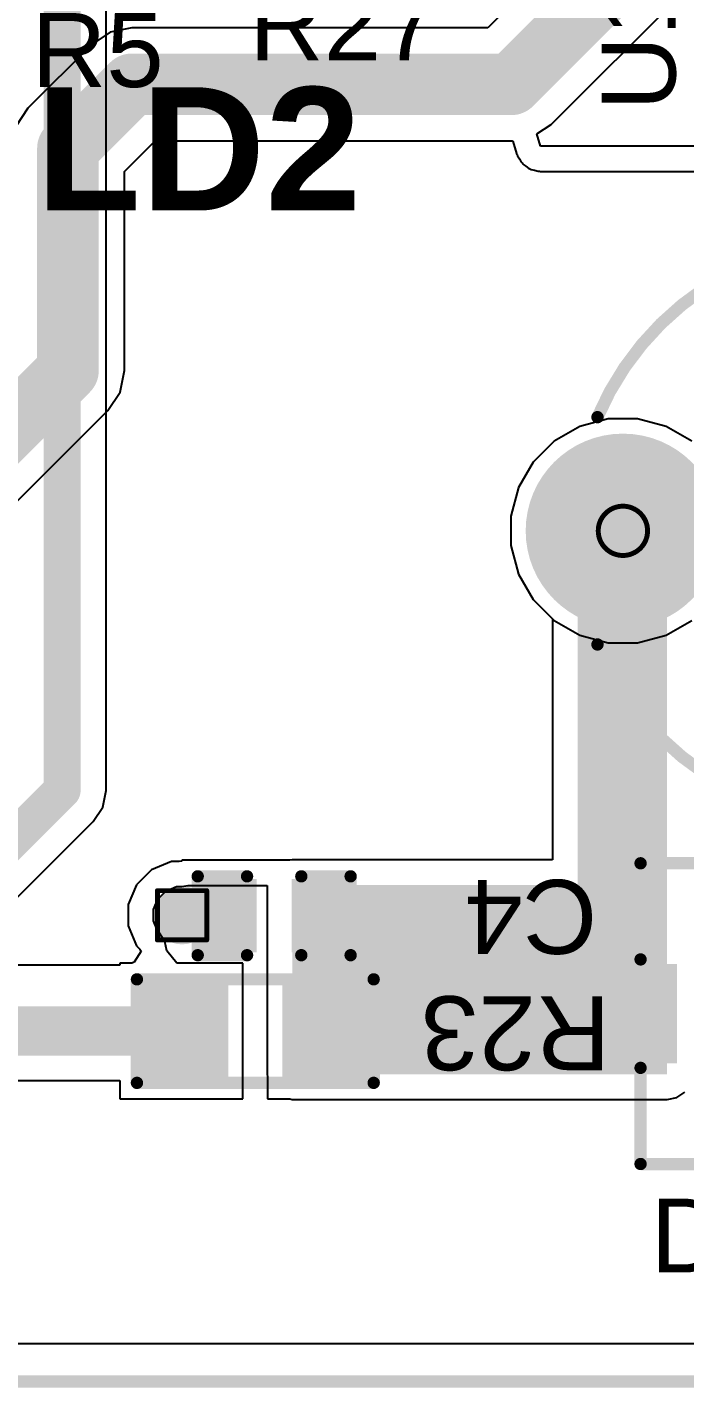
# Model space of a CAD drawing. Header units: inches. Extents: x -1 to 9.6, y 0 to 3.9.
# Drawn here: x 0.864 to 1.13, y -0.002 to 0.549 of the extents above; entities that cross this region are included whole.
import ezdxf

# ---------------------------------------------------------------- set-up
doc = ezdxf.new("R2010")
doc.units = ezdxf.units.IN
doc.header["$MEASUREMENT"] = 0
for name, color, linetype in [('Board Outline', 216, 'Continuous'), ('Bottom Layer', 5, 'Continuous'), ('Bottom Solder', 6, 'Continuous'), ('Drill Drawing', 1, 'Continuous'), ('Multi-Layer', 9, 'Continuous'), ('Pad Holes', 156, 'Continuous'), ('Top Layer', 1, 'Continuous'), ('Top Overlay', 2, 'Continuous'), ('Top Paste', 8, 'Continuous'), ('Top Solder', 216, 'Continuous'), ('Via Holes', 16, 'Continuous')]:
    doc.layers.add(name, color=color, linetype=linetype)
doc.styles.add('Arial', font='', dxfattribs={"height": 0.2})
doc.styles.add('Arial_Bold', font='', dxfattribs={"height": 0.2})
doc.styles.get('Arial').set_extended_font_data('Arial')
doc.styles.get('Arial_Bold').set_extended_font_data('Arial', bold=True)

# ---------------------------------------------------------------- blocks, each defined once
blk = doc.blocks.new('SOT_23_1')
at = {"layer": 'Top Layer'}
for points in [[(-0.01614, 0.05748), (0.01614, 0.05748), (0.01614, 0.02126), (-0.01614, 0.02126)], [(-0.05354, -0.02126), (-0.02126, -0.02126), (-0.02126, -0.05748), (-0.05354, -0.05748)], [(0.02126, -0.02126), (0.05354, -0.02126), (0.05354, -0.05748), (0.02126, -0.05748)]]:
    blk.add_hatch(color=1, dxfattribs=at).paths.add_polyline_path(points)
at = {"layer": 'Top Paste'}
for points in [[(-0.01614, 0.05748), (0.01614, 0.05748), (0.01614, 0.02126), (-0.01614, 0.02126)], [(-0.05354, -0.02126), (-0.02126, -0.02126), (-0.02126, -0.05748), (-0.05354, -0.05748)], [(0.02126, -0.02126), (0.05354, -0.02126), (0.05354, -0.05748), (0.02126, -0.05748)]]:
    blk.add_hatch(color=8, dxfattribs=at).paths.add_polyline_path(points)
at = {"layer": 'Top Solder'}
for points in [[(-0.02014, 0.06148), (0.02014, 0.06148), (0.02014, 0.01726), (-0.02014, 0.01726)], [(-0.05754, -0.01726), (-0.01726, -0.01726), (-0.01726, -0.06148), (-0.05754, -0.06148)], [(0.01726, -0.01726), (0.05754, -0.01726), (0.05754, -0.06148), (0.01726, -0.06148)]]:
    blk.add_hatch(color=216, dxfattribs=at).paths.add_polyline_path(points)
at = {"layer": 'Top Overlay'}
for points in [[(-0.061, 0.032, 0.005, 0.005, 0), (-0.061, -0.023, 0.005, 0.005, 0)], [(-0.061, 0.032, 0.005, 0.005, 0), (-0.022, 0.032, 0.005, 0.005, 0)], [(0.022, 0.032, 0.005, 0.005, 0), (0.061, 0.032, 0.005, 0.005, 0)], [(0.061, 0.032, 0.005, 0.005, 0), (0.061, -0.023, 0.005, 0.005, 0)], [(-0.013, -0.031, 0.005, 0.005, 0), (0.013, -0.031, 0.005, 0.005, 0)], [(-0.066, -0.041, 0.005, 0.005, 0), (-0.061, -0.046, 0.005, 0.005, 0)], [(-0.066, -0.041, 0.005, 0.005, 0), (-0.066, -0.051, 0.005, 0.005, 0)], [(-0.061, -0.046, 0.005, 0.005, 0), (-0.066, -0.051, 0.005, 0.005, 0)]]:
    blk.add_lwpolyline(points, format="xyseb", dxfattribs=at)
for points in [[(-0.06225, 0.032, 0.0025, 0.0025, 1), (-0.05975, 0.032, 0.0025, 0.0025, 1)], [(-0.06225, 0.032, 0.0025, 0.0025, 1), (-0.05975, 0.032, 0.0025, 0.0025, 1)], [(-0.02325, 0.032, 0.0025, 0.0025, 1), (-0.02075, 0.032, 0.0025, 0.0025, 1)], [(0.02075, 0.032, 0.0025, 0.0025, 1), (0.02325, 0.032, 0.0025, 0.0025, 1)], [(0.05975, 0.032, 0.0025, 0.0025, 1), (0.06225, 0.032, 0.0025, 0.0025, 1)], [(0.05975, 0.032, 0.0025, 0.0025, 1), (0.06225, 0.032, 0.0025, 0.0025, 1)], [(-0.06225, -0.023, 0.0025, 0.0025, 1), (-0.05975, -0.023, 0.0025, 0.0025, 1)], [(0.05975, -0.023, 0.0025, 0.0025, 1), (0.06225, -0.023, 0.0025, 0.0025, 1)], [(-0.01425, -0.031, 0.0025, 0.0025, 1), (-0.01175, -0.031, 0.0025, 0.0025, 1)], [(0.01175, -0.031, 0.0025, 0.0025, 1), (0.01425, -0.031, 0.0025, 0.0025, 1)], [(-0.06725, -0.041, 0.0025, 0.0025, 1), (-0.06475, -0.041, 0.0025, 0.0025, 1)], [(-0.06725, -0.041, 0.0025, 0.0025, 1), (-0.06475, -0.041, 0.0025, 0.0025, 1)], [(-0.06225, -0.046, 0.0025, 0.0025, 1), (-0.05975, -0.046, 0.0025, 0.0025, 1)], [(-0.06225, -0.046, 0.0025, 0.0025, 1), (-0.05975, -0.046, 0.0025, 0.0025, 1)], [(-0.06725, -0.051, 0.0025, 0.0025, 1), (-0.06475, -0.051, 0.0025, 0.0025, 1)], [(-0.06725, -0.051, 0.0025, 0.0025, 1), (-0.06475, -0.051, 0.0025, 0.0025, 1)]]:
    blk.add_lwpolyline(points, format="xyseb", close=True, dxfattribs=at)
blk = doc.blocks.new('C___0402_7')
at = {"layer": 'Top Layer'}
for points in [[(-0.0275, -0.0125), (-0.0275, 0.0125), (-0.0095, 0.0125), (-0.0095, -0.0125)], [(0.0095, -0.0125), (0.0095, 0.0125), (0.0275, 0.0125), (0.0275, -0.0125)]]:
    blk.add_hatch(color=1, dxfattribs=at).paths.add_polyline_path(points)
at = {"layer": 'Top Paste'}
for points in [[(-0.0275, -0.0125), (-0.0275, 0.0125), (-0.0095, 0.0125), (-0.0095, -0.0125)], [(0.0095, -0.0125), (0.0095, 0.0125), (0.0275, 0.0125), (0.0275, -0.0125)]]:
    blk.add_hatch(color=8, dxfattribs=at).paths.add_polyline_path(points)
at = {"layer": 'Top Solder'}
for points in [[(-0.02986, -0.01486), (-0.02986, 0.01486), (-0.00714, 0.01486), (-0.00714, -0.01486)], [(0.00714, -0.01486), (0.00714, 0.01486), (0.02986, 0.01486), (0.02986, -0.01486)]]:
    blk.add_hatch(color=216, dxfattribs=at).paths.add_polyline_path(points)
at = {"layer": 'Top Overlay'}
for points in [[(-0.031, -0.016, 0.005, 0.005, 0), (-0.031, 0.016, 0.005, 0.005, 0)], [(-0.031, 0.016, 0.005, 0.005, 0), (-0.011, 0.016, 0.005, 0.005, 0)], [(0.011, 0.016, 0.005, 0.005, 0), (0.031, 0.016, 0.005, 0.005, 0)], [(0.031, -0.016, 0.005, 0.005, 0), (0.031, 0.016, 0.005, 0.005, 0)], [(-0.031, -0.016, 0.005, 0.005, 0), (-0.011, -0.016, 0.005, 0.005, 0)], [(0.011, -0.016, 0.005, 0.005, 0), (0.031, -0.016, 0.005, 0.005, 0)]]:
    blk.add_lwpolyline(points, format="xyseb", dxfattribs=at)
for points in [[(-0.03225, 0.016, 0.0025, 0.0025, 1), (-0.02975, 0.016, 0.0025, 0.0025, 1)], [(-0.03225, 0.016, 0.0025, 0.0025, 1), (-0.02975, 0.016, 0.0025, 0.0025, 1)], [(-0.01225, 0.016, 0.0025, 0.0025, 1), (-0.00975, 0.016, 0.0025, 0.0025, 1)], [(0.00975, 0.016, 0.0025, 0.0025, 1), (0.01225, 0.016, 0.0025, 0.0025, 1)], [(0.02975, 0.016, 0.0025, 0.0025, 1), (0.03225, 0.016, 0.0025, 0.0025, 1)], [(0.02975, 0.016, 0.0025, 0.0025, 1), (0.03225, 0.016, 0.0025, 0.0025, 1)], [(-0.03225, -0.016, 0.0025, 0.0025, 1), (-0.02975, -0.016, 0.0025, 0.0025, 1)], [(-0.03225, -0.016, 0.0025, 0.0025, 1), (-0.02975, -0.016, 0.0025, 0.0025, 1)], [(-0.01225, -0.016, 0.0025, 0.0025, 1), (-0.00975, -0.016, 0.0025, 0.0025, 1)], [(0.00975, -0.016, 0.0025, 0.0025, 1), (0.01225, -0.016, 0.0025, 0.0025, 1)], [(0.02975, -0.016, 0.0025, 0.0025, 1), (0.03225, -0.016, 0.0025, 0.0025, 1)], [(0.02975, -0.016, 0.0025, 0.0025, 1), (0.03225, -0.016, 0.0025, 0.0025, 1)]]:
    blk.add_lwpolyline(points, format="xyseb", close=True, dxfattribs=at)
blk = doc.blocks.new('R___0603_15')
at = {"layer": 'Top Layer'}
for points in [[(-0.015, 0.0175), (-0.015, -0.0175), (-0.045, -0.0175), (-0.045, 0.0175)], [(0.045, 0.0175), (0.045, -0.0175), (0.015, -0.0175), (0.015, 0.0175)]]:
    blk.add_hatch(color=1, dxfattribs=at).paths.add_polyline_path(points)
at = {"layer": 'Top Paste'}
for points in [[(-0.015, 0.0175), (-0.015, -0.0175), (-0.045, -0.0175), (-0.045, 0.0175)], [(0.045, 0.0175), (0.045, -0.0175), (0.015, -0.0175), (0.015, 0.0175)]]:
    blk.add_hatch(color=8, dxfattribs=at).paths.add_polyline_path(points)
at = {"layer": 'Top Solder'}
for points in [[(-0.011, 0.0215), (-0.011, -0.0215), (-0.049, -0.0215), (-0.049, 0.0215)], [(0.049, 0.0215), (0.049, -0.0215), (0.011, -0.0215), (0.011, 0.0215)]]:
    blk.add_hatch(color=216, dxfattribs=at).paths.add_polyline_path(points)
at = {"layer": 'Top Overlay'}
for points in [[(-0.048, 0.021, 0.005, 0.005, 0), (-0.048, -0.021, 0.005, 0.005, 0)], [(0.048, 0.021, 0.005, 0.005, 0), (-0.048, 0.021, 0.005, 0.005, 0)], [(0.048, 0.021, 0.005, 0.005, 0), (0.048, -0.021, 0.005, 0.005, 0)], [(0.048, -0.021, 0.005, 0.005, 0), (-0.048, -0.021, 0.005, 0.005, 0)]]:
    blk.add_lwpolyline(points, format="xyseb", dxfattribs=at)
for points in [[(-0.04925, 0.021, 0.0025, 0.0025, 1), (-0.04675, 0.021, 0.0025, 0.0025, 1)], [(-0.04925, 0.021, 0.0025, 0.0025, 1), (-0.04675, 0.021, 0.0025, 0.0025, 1)], [(0.04675, 0.021, 0.0025, 0.0025, 1), (0.04925, 0.021, 0.0025, 0.0025, 1)], [(0.04675, 0.021, 0.0025, 0.0025, 1), (0.04925, 0.021, 0.0025, 0.0025, 1)], [(-0.04925, -0.021, 0.0025, 0.0025, 1), (-0.04675, -0.021, 0.0025, 0.0025, 1)], [(-0.04925, -0.021, 0.0025, 0.0025, 1), (-0.04675, -0.021, 0.0025, 0.0025, 1)], [(0.04675, -0.021, 0.0025, 0.0025, 1), (0.04925, -0.021, 0.0025, 0.0025, 1)], [(0.04675, -0.021, 0.0025, 0.0025, 1), (0.04925, -0.021, 0.0025, 0.0025, 1)]]:
    blk.add_lwpolyline(points, format="xyseb", close=True, dxfattribs=at)
blk = doc.blocks.new('PT06_M_V_503_50K__36')
at = {"layer": 'Bottom Layer'}
h = blk.add_hatch(color=5, dxfattribs=at)
edge = h.paths.add_edge_path()
edge.add_arc((0, 0.09843), 0.03543, 0, 360)
h = blk.add_hatch(color=5, dxfattribs=at)
edge = h.paths.add_edge_path()
edge.add_arc((-0.09843, -0.09843), 0.03543, 0, 360)
h = blk.add_hatch(color=5, dxfattribs=at)
edge = h.paths.add_edge_path()
edge.add_arc((0.09843, -0.09843), 0.03543, 0, 360)
at = {"layer": 'Bottom Solder'}
h = blk.add_hatch(color=6, dxfattribs=at)
edge = h.paths.add_edge_path()
edge.add_arc((0, 0.09843), 0.03943, 0, 360)
h = blk.add_hatch(color=6, dxfattribs=at)
edge = h.paths.add_edge_path()
edge.add_arc((0, 0), 0.004, 0, 360)
h = blk.add_hatch(color=6, dxfattribs=at)
edge = h.paths.add_edge_path()
edge.add_arc((-0.09843, -0.09843), 0.03943, 0, 360)
h = blk.add_hatch(color=6, dxfattribs=at)
edge = h.paths.add_edge_path()
edge.add_arc((0.09843, -0.09843), 0.03943, 0, 360)
at = {"layer": 'Multi-Layer'}
h = blk.add_hatch(color=9, dxfattribs=at)
edge = h.paths.add_edge_path()
edge.add_arc((0, 0.09843), 0.03543, 0, 360)
h = blk.add_hatch(color=9, dxfattribs=at)
edge = h.paths.add_edge_path()
edge.add_arc((-0.09843, -0.09843), 0.03543, 0, 360)
h = blk.add_hatch(color=9, dxfattribs=at)
edge = h.paths.add_edge_path()
edge.add_arc((0.09843, -0.09843), 0.03543, 0, 360)
at = {"layer": 'Pad Holes'}
h = blk.add_hatch(color=7, dxfattribs=at)
edge = h.paths.add_edge_path()
edge.add_arc((0, 0.09843), 0.01969, 0, 360)
h = blk.add_hatch(color=7, dxfattribs=at)
edge = h.paths.add_edge_path()
edge.add_arc((0, 0), 0.04921, 0, 360)
h = blk.add_hatch(color=7, dxfattribs=at)
edge = h.paths.add_edge_path()
edge.add_arc((-0.09843, -0.09843), 0.01969, 0, 360)
h = blk.add_hatch(color=7, dxfattribs=at)
edge = h.paths.add_edge_path()
edge.add_arc((0.09843, -0.09843), 0.01969, 0, 360)
at = {"layer": 'Top Layer'}
h = blk.add_hatch(color=1, dxfattribs=at)
edge = h.paths.add_edge_path()
edge.add_arc((0, 0.09843), 0.03543, 0, 360)
h = blk.add_hatch(color=1, dxfattribs=at)
edge = h.paths.add_edge_path()
edge.add_arc((-0.09843, -0.09843), 0.03543, 0, 360)
h = blk.add_hatch(color=1, dxfattribs=at)
edge = h.paths.add_edge_path()
edge.add_arc((0.09843, -0.09843), 0.03543, 0, 360)
at = {"layer": 'Top Solder'}
h = blk.add_hatch(color=216, dxfattribs=at)
edge = h.paths.add_edge_path()
edge.add_arc((0, 0.09843), 0.03943, 0, 360)
h = blk.add_hatch(color=216, dxfattribs=at)
edge = h.paths.add_edge_path()
edge.add_arc((0, 0), 0.004, 0, 360)
h = blk.add_hatch(color=216, dxfattribs=at)
edge = h.paths.add_edge_path()
edge.add_arc((-0.09843, -0.09843), 0.03943, 0, 360)
h = blk.add_hatch(color=216, dxfattribs=at)
edge = h.paths.add_edge_path()
edge.add_arc((0.09843, -0.09843), 0.03943, 0, 360)
at = {"layer": 'Top Overlay'}
for points in [[(-0.11811, 0, 0.005, 0.005, -0.301076), (-0.04611, 0.10874, 0.005, 0.005, 0)], [(0.04611, 0.10874, 0.005, 0.005, -0.301076), (0.11811, 0, 0.005, 0.005, 0)], [(-0.11811, 0, 0.005, 0.005, 0), (-0.11811, -0.05711, 0.005, 0.005, 0)], [(0.11811, 0, 0.005, 0.005, 0), (0.11811, -0.05711, 0.005, 0.005, 0)]]:
    blk.add_lwpolyline(points, format="xyseb", dxfattribs=at)
for points in [[(-0.04736, 0.10874, 0.0025, 0.0025, 1), (-0.04486, 0.10874, 0.0025, 0.0025, 1)], [(0.04486, 0.10874, 0.0025, 0.0025, 1), (0.04736, 0.10874, 0.0025, 0.0025, 1)], [(-0.11936, 0, 0.0025, 0.0025, 1), (-0.11686, 0, 0.0025, 0.0025, 1)], [(-0.11936, 0, 0.0025, 0.0025, 1), (-0.11686, 0, 0.0025, 0.0025, 1)], [(0.11686, 0, 0.0025, 0.0025, 1), (0.11936, 0, 0.0025, 0.0025, 1)], [(0.11686, 0, 0.0025, 0.0025, 1), (0.11936, 0, 0.0025, 0.0025, 1)], [(-0.11936, -0.05711, 0.0025, 0.0025, 1), (-0.11686, -0.05711, 0.0025, 0.0025, 1)], [(0.11686, -0.05711, 0.0025, 0.0025, 1), (0.11936, -0.05711, 0.0025, 0.0025, 1)]]:
    blk.add_lwpolyline(points, format="xyseb", close=True, dxfattribs=at)

msp = doc.modelspace()

# ---------------------------------------------------------------- hatches: boundary and pattern name
at = {"layer": 'Bottom Layer'}
h = msp.add_hatch(color=5, dxfattribs=at)
edge = h.paths.add_edge_path()
edge.add_arc((0.92665, 0.18919), 0.01181, 0, 360)
at = {"layer": 'Top Layer'}
for points in [[(1.08709, 0.13314), (1.12331, 0.13314), (1.12331, 0.34517), (1.08709, 0.34517)], [(0.9455, 0.17911), (0.9455, 0.19904), (0.92665, 0.19904), (0.92665, 0.17911)], [(0.97135, 0.12471), (1.12331, 0.12471), (1.12331, 0.2015), (0.97135, 0.2015)], [(0.92635, 0.13231), (0.92635, 0.15224), (0.82632, 0.15224), (0.82632, 0.13231)]]:
    msp.add_hatch(color=1, dxfattribs=at).paths.add_polyline_path(points)
h = msp.add_hatch(color=1, dxfattribs=at)
edge = h.paths.add_edge_path()
edge.add_arc((0.92665, 0.18919), 0.01181, 0, 360)
at = {"layer": 'Via Holes'}
h = msp.add_hatch(color=7, dxfattribs=at)
edge = h.paths.add_edge_path()
edge.add_arc((0.92665, 0.18919), 0.00591, 0, 360)

# ---------------------------------------------------------------- linework, layer by layer
at = {"layer": 'Board Outline'}
msp.add_lwpolyline([(0.23154, 0, 0.005, 0.005, 0), (2.21124, 0, 0.005, 0.005, 0)], format="xyseb", dxfattribs=at)
at = {"layer": 'Bottom Layer'}
for p, q in [((0.89584, 0.23987), (0.89584, 0.64844)), ((1.08788, 0.38751), (1.07752, 0.38152)), ((1.09943, 0.3906), (1.08788, 0.38751)), ((1.11139, 0.3906), (1.09943, 0.3906)), ((1.12295, 0.38751), (1.11139, 0.3906)), ((1.13331, 0.38152), (1.12295, 0.38751)), ((1.07752, 0.38152), (1.06906, 0.37307)), ((1.06906, 0.37307), (1.06307, 0.36271)), ((1.06307, 0.36271), (1.05998, 0.35115)), ((1.05998, 0.35115), (1.05998, 0.33919)), ((1.05998, 0.33919), (1.06307, 0.32763)), ((1.06307, 0.32763), (1.06906, 0.31727)), ((1.06906, 0.31727), (1.07752, 0.30881)), ((1.07752, 0.30881), (1.08788, 0.30283)), ((1.12295, 0.30283), (1.13331, 0.30881)), ((1.08788, 0.30283), (1.09943, 0.29974)), ((1.09943, 0.29974), (1.11139, 0.29974)), ((1.11139, 0.29974), (1.12295, 0.30283)), ((0.89448, 0.23304), (0.89584, 0.23987)), ((0.89584, 0.23987), (0.89584, 0.23987)), ((0.89062, 0.22725), (0.89448, 0.23304)), ((0.832, 0.16864), (0.89062, 0.22725)), ((0.89062, 0.22725), (0.89062, 0.22725)), ((2.19594, 0.01529), (0.24683, 0.01529))]:
    msp.add_line(p, q, dxfattribs=at)
for points in [[(0.878, 0.23987, 0.015, 0.015, 0), (0.878, 0.96, 0.015, 0.015, 0)], [(0.7913, 0.15317, 0.015, 0.015, 0), (0.878, 0.23987, 0.015, 0.015, 0)]]:
    msp.add_lwpolyline(points, format="xyseb", dxfattribs=at)
msp.add_lwpolyline([(0.87425, 0.23987, 0.0075, 0.0075, 1), (0.88175, 0.23987, 0.0075, 0.0075, 1)], format="xyseb", close=True, dxfattribs=at)
msp.add_lwpolyline([(0.87425, 0.23987, 0.0075, 0.0075, 1), (0.88175, 0.23987, 0.0075, 0.0075, 1)], format="xyseb", close=True, dxfattribs=at)
at = {"layer": 'Drill Drawing'}
for points in [[(1.11541, 0.34517, 0.002, 0.002, 1), (1.09541, 0.34517, 0.002, 0.002, 1)], [(1.09491, 0.34517, 0.001, 0.001, 1), (1.09591, 0.34517, 0.001, 0.001, 1)], [(1.11491, 0.34517, 0.001, 0.001, 1), (1.11591, 0.34517, 0.001, 0.001, 1)], [(0.91615, 0.19919, 0.001, 0.001, 1), (0.91715, 0.19919, 0.001, 0.001, 1)], [(0.91615, 0.19919, 0.001, 0.001, 1), (0.91715, 0.19919, 0.001, 0.001, 1)], [(0.93615, 0.19919, 0.001, 0.001, 1), (0.93715, 0.19919, 0.001, 0.001, 1)], [(0.93615, 0.19919, 0.001, 0.001, 1), (0.93715, 0.19919, 0.001, 0.001, 1)], [(0.91615, 0.17919, 0.001, 0.001, 1), (0.91715, 0.17919, 0.001, 0.001, 1)], [(0.91615, 0.17919, 0.001, 0.001, 1), (0.91715, 0.17919, 0.001, 0.001, 1)], [(0.93615, 0.17919, 0.001, 0.001, 1), (0.93715, 0.17919, 0.001, 0.001, 1)], [(0.93615, 0.17919, 0.001, 0.001, 1), (0.93715, 0.17919, 0.001, 0.001, 1)]]:
    msp.add_lwpolyline(points, format="xyseb", close=True, dxfattribs=at)
for points in [[(0.91665, 0.19919, 0.002, 0.002, 0), (0.93665, 0.19919, 0.002, 0.002, 0)], [(0.91665, 0.17919, 0.002, 0.002, 0), (0.91665, 0.19919, 0.002, 0.002, 0)], [(0.93665, 0.17919, 0.002, 0.002, 0), (0.93665, 0.19919, 0.002, 0.002, 0)], [(0.91665, 0.17919, 0.002, 0.002, 0), (0.93665, 0.17919, 0.002, 0.002, 0)]]:
    msp.add_lwpolyline(points, format="xyseb", dxfattribs=at)
at = {"layer": 'Top Layer'}
for p, q in [((1.11681, 0.61542), (1.05063, 0.54925)), ((1.07636, 0.51008), (1.14253, 0.57626)), ((0.8975, 0.5475), (0.89006, 0.54253)), ((0.90628, 0.54925), (0.8975, 0.5475)), ((1.05063, 0.54925), (0.90628, 0.54925)), ((0.89006, 0.54253), (0.86416, 0.51662)), ((0.86416, 0.51662), (0.85918, 0.50918)), ((1.07054, 0.5062), (1.07636, 0.51008)), ((0.90332, 0.4909), (0.91578, 0.50337)), ((0.91578, 0.50337), (1.06014, 0.50337)), ((1.06014, 0.50337), (1.06051, 0.50344)), ((1.06051, 0.50344), (1.06078, 0.50324)), ((1.06078, 0.50324), (1.0623, 0.49824)), ((1.07205, 0.5012), (1.07054, 0.5062)), ((1.0623, 0.49824), (1.06254, 0.49779)), ((1.06254, 0.49779), (1.06263, 0.49729)), ((1.06263, 0.49729), (1.06347, 0.49605)), ((1.14502, 0.5012), (1.07205, 0.5012)), ((1.06347, 0.49605), (1.06417, 0.49473)), ((1.06417, 0.49473), (1.06456, 0.49441)), ((1.06456, 0.49441), (1.06485, 0.49399)), ((1.06485, 0.49399), (1.06609, 0.49315)), ((1.06609, 0.49315), (1.06725, 0.4922)), ((1.06725, 0.4922), (1.06773, 0.49206)), ((1.06773, 0.49206), (1.06815, 0.49178)), ((1.06815, 0.49178), (1.06962, 0.49148)), ((1.06962, 0.49148), (1.07106, 0.49105)), ((0.90332, 0.41023), (0.90332, 0.4909)), ((1.07106, 0.49105), (1.07156, 0.4911)), ((1.07156, 0.4911), (1.07205, 0.491)), ((1.07205, 0.491), (1.14502, 0.491)), ((0.90157, 0.40145), (0.90332, 0.41023)), ((0.8966, 0.39401), (0.90157, 0.40145)), ((0.85637, 0.35378), (0.8966, 0.39401)), ((1.08788, 0.38751), (1.07752, 0.38152)), ((1.09943, 0.3906), (1.08788, 0.38751)), ((1.11139, 0.3906), (1.09943, 0.3906)), ((1.12295, 0.38751), (1.11139, 0.3906)), ((1.13331, 0.38152), (1.12295, 0.38751)), ((1.07752, 0.38152), (1.06906, 0.37307)), ((1.06906, 0.37307), (1.06307, 0.36271)), ((1.06307, 0.36271), (1.05998, 0.35115)), ((1.05998, 0.35115), (1.05998, 0.33919)), ((1.05998, 0.33919), (1.06307, 0.32763)), ((1.06307, 0.32763), (1.06906, 0.31727)), ((1.06906, 0.31727), (1.07689, 0.30943)), ((1.07689, 0.30943), (1.07689, 0.2117)), ((0.92231, 0.211), (0.9143, 0.20768)), ((0.9255, 0.211), (0.92231, 0.211)), ((0.9265, 0.2112), (0.9255, 0.211)), ((0.97037, 0.2115), (0.9265, 0.2115)), ((0.9265, 0.2115), (0.9265, 0.2112)), ((0.97135, 0.2117), (0.97037, 0.2115)), ((1.07689, 0.2117), (0.97135, 0.2117)), ((0.9143, 0.20768), (0.90816, 0.20155)), ((0.90816, 0.20155), (0.90484, 0.19353)), ((0.91681, 0.19577), (0.92007, 0.19904)), ((0.92007, 0.19904), (0.92434, 0.20081)), ((0.92434, 0.20081), (0.9265, 0.20081)), ((0.9265, 0.20081), (0.929, 0.2013)), ((0.929, 0.2013), (0.96116, 0.2013)), ((0.96116, 0.2013), (0.96116, 0.12471)), ((0.90484, 0.19353), (0.90484, 0.18485)), ((0.91504, 0.1915), (0.91681, 0.19577)), ((0.91504, 0.18688), (0.91504, 0.1915)), ((0.90484, 0.18485), (0.90816, 0.17684)), ((0.91681, 0.18261), (0.91504, 0.18688)), ((0.9175, 0.18192), (0.91681, 0.18261)), ((0.90816, 0.17684), (0.90958, 0.17542)), ((0.91971, 0.17861), (0.9175, 0.18192)), ((0.92049, 0.17471), (0.91971, 0.17861)), ((0.91011, 0.17463), (0.90724, 0.17017)), ((0.90958, 0.17542), (0.91011, 0.17463)), ((0.92453, 0.16971), (0.92049, 0.17471)), ((0.90135, 0.169), (0.80778, 0.169)), ((0.90627, 0.16971), (0.90135, 0.16971)), ((0.90135, 0.16971), (0.90135, 0.169)), ((0.90724, 0.17017), (0.90627, 0.16971)), ((0.95135, 0.16971), (0.92453, 0.16971)), ((0.95135, 0.11471), (0.95135, 0.16971)), ((0.83481, 0.12211), (0.90135, 0.12211)), ((0.90135, 0.12211), (0.90135, 0.11471)), ((0.96116, 0.12471), (0.96135, 0.12372)), ((0.96135, 0.12372), (0.96135, 0.11471)), ((1.12721, 0.11529), (1.13052, 0.1175)), ((0.90135, 0.11471), (0.95135, 0.11471)), ((0.96135, 0.11471), (0.97037, 0.11471)), ((0.97037, 0.11471), (0.97135, 0.11451)), ((0.97135, 0.11451), (1.12331, 0.11451)), ((1.12331, 0.11451), (1.12721, 0.11529)), ((2.19594, 0.01529), (0.24683, 0.01529))]:
    msp.add_line(p, q, dxfattribs=at)
for points in [[(1.06014, 0.52631, 0.025, 0.025, 0), (1.13303, 0.5992, 0.025, 0.025, 0)], [(0.88038, 0.5004, 0.025, 0.025, 0), (0.90628, 0.52631, 0.025, 0.025, 0)], [(0.90628, 0.52631, 0.025, 0.025, 0), (1.06014, 0.52631, 0.025, 0.025, 0)], [(0.88038, 0.41023, 0.025, 0.025, 0), (0.88038, 0.5004, 0.025, 0.025, 0)], [(0.84015, 0.37, 0.025, 0.025, 0), (0.88038, 0.41023, 0.025, 0.025, 0)]]:
    msp.add_lwpolyline(points, format="xyseb", dxfattribs=at)
for points in [[(0.90003, 0.52631, 0.0125, 0.0125, 1), (0.91253, 0.52631, 0.0125, 0.0125, 1)], [(0.90003, 0.52631, 0.0125, 0.0125, 1), (0.91253, 0.52631, 0.0125, 0.0125, 1)], [(1.05389, 0.52631, 0.0125, 0.0125, 1), (1.06639, 0.52631, 0.0125, 0.0125, 1)], [(1.05389, 0.52631, 0.0125, 0.0125, 1), (1.06639, 0.52631, 0.0125, 0.0125, 1)], [(0.87413, 0.5004, 0.0125, 0.0125, 1), (0.88663, 0.5004, 0.0125, 0.0125, 1)], [(0.87413, 0.5004, 0.0125, 0.0125, 1), (0.88663, 0.5004, 0.0125, 0.0125, 1)], [(0.87413, 0.41023, 0.0125, 0.0125, 1), (0.88663, 0.41023, 0.0125, 0.0125, 1)], [(0.87413, 0.41023, 0.0125, 0.0125, 1), (0.88663, 0.41023, 0.0125, 0.0125, 1)]]:
    msp.add_lwpolyline(points, format="xyseb", close=True, dxfattribs=at)

# ---------------------------------------------------------------- block references
for name, p, rotation in [('PT06_M_V_503_50K__36', (1.20384, 0.34517), 90), ('SOT_23_1', (1.14457, 0.14929), 90), ('R___0603_15', (0.95635, 0.14221), 180)]:
    msp.add_blockref(name, p, dxfattribs=dict(rotation=rotation))
msp.add_blockref('C___0402_7', (0.964, 0.189))

# ---------------------------------------------------------------- texts
at = {"layer": 'Top Overlay'}
for s, height, style, p in [('R27', 0.03, 'Arial', (0.95382, 0.53599)), ('R5', 0.03, 'Arial', (0.86566, 0.52522)), ('LD2', 0.05, 'Arial_Bold', (0.86729, 0.47514)), ('D2', 0.03, 'Arial', (1.11658, 0.04429))]:
    msp.add_text(s, height=height, dxfattribs=dict(at, style=style)).set_placement(p)
at = {"layer": 'Top Overlay', "style": 'Arial'}
for s, rotation, p in [('U1', 90, (1.12676, 0.5157)), ('C4', 180, (1.09499, 0.20355)), ('R23', 180, (1.10034, 0.15634))]:
    msp.add_text(s, height=0.03, rotation=rotation, dxfattribs=at).set_placement(p)

doc.saveas('drawing.dxf')
